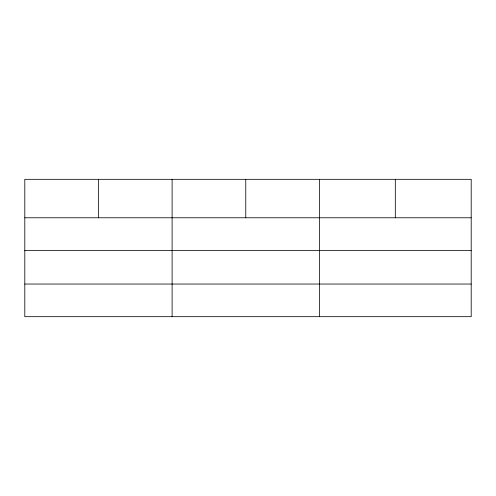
<?xml version="1.0" encoding="UTF-8"?>
<svg xmlns="http://www.w3.org/2000/svg" width="496" height="496" viewBox="0 0 496 496"><rect width="100%" height="100%" fill="white"/><g stroke="black" fill="none" stroke-linecap="round" stroke-linejoin="round"><path stroke-width="0.74" d="M471.2 250.412L471.2 179.323L24.8 179.323L24.8 316.677L471.2 316.677L471.2 250.412L24.8 250.412M24.8 217.775L471.2 217.775M24.8 284.041L471.2 284.041M395.312 179.323L395.312 217.775M319.424 179.323L319.424 316.677M245.768 179.323L245.768 217.775M172.112 179.323L172.112 316.677M98.456 179.323L98.456 217.775"/></g></svg>
